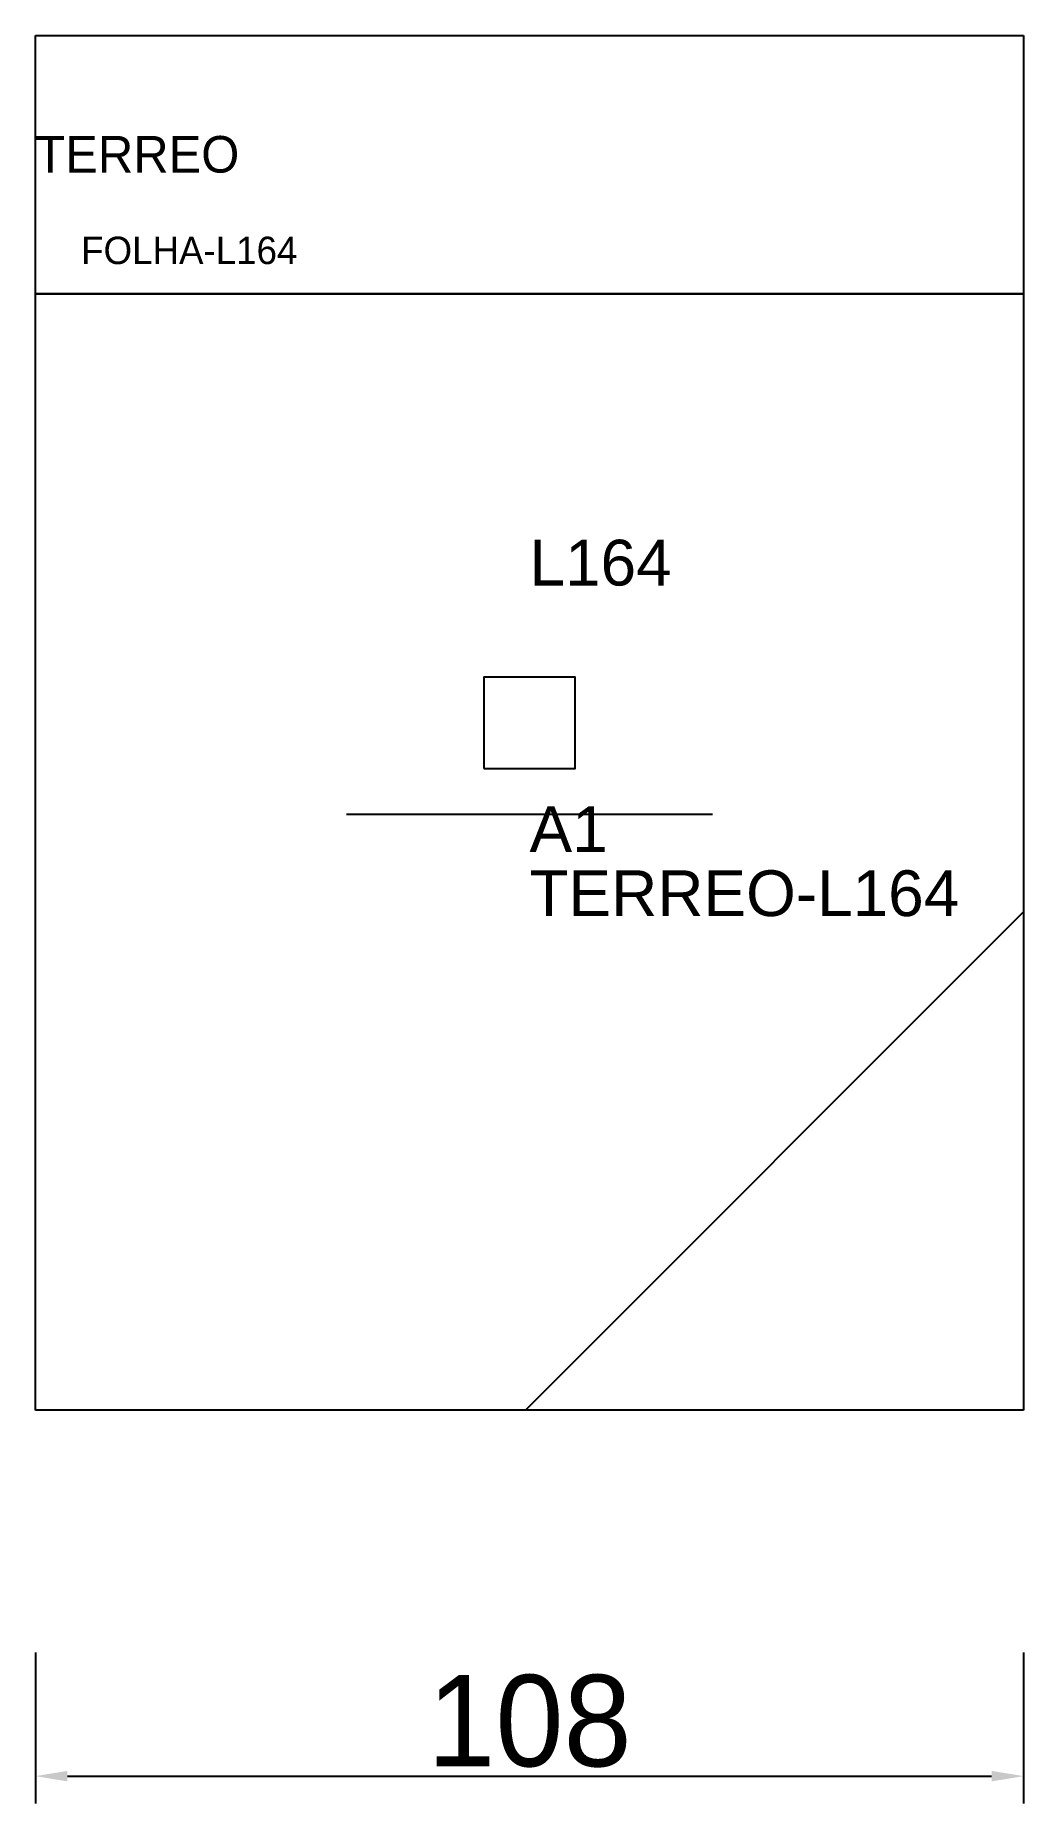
# Model space of a CAD drawing. Header units: metres. Extents: x 222 to 330, y 8 to 202.
import ezdxf

# ---------------------------------------------------------------- set-up
doc = ezdxf.new("R2010")
doc.units = ezdxf.units.M
for name, color, linetype in [('3', 3, 'CONTINUOUS'), ('AUX00', 7, 'CONTINUOUS'), ('COTA', 241, 'CONTINUOUS'), ('FOLHA', 255, 'CONTINUOUS'), ('Hachura', 251, 'CONTINUOUS'), ('NOMENCLATURA', 7, 'CONTINUOUS'), ('Nível', 160, 'CONTINUOUS'), ('Painéis', 200, 'CONTINUOUS'), ('Pilares', 5, 'CONTINUOUS'), ('SARR_2.2x7', 40, 'CONTINUOUS')]:
    doc.layers.add(name, color=color, linetype=linetype)
doc.styles.add('ARIAL', font='Arial.ttf')
doc.styles.add('STR_STANDARD', font='arial.ttf')
doc.dimstyles.new('EZ DXF', dxfattribs={"dimtxt": 10, "dimasz": 3.5, "dimexe": 3, "dimexo": 1.5, "dimgap": 1, "dimtad": 1, "dimdec": 1, "dimdsep": 46, "dimcen": 2.5, "dimazin": 3, "dimtfac": 1, "dimtmove": 0, "dimatfit": 3})

msp = doc.modelspace()

# ---------------------------------------------------------------- hatches: boundary and pattern name
at = {"layer": 'Hachura'}
h = msp.add_hatch(dxfattribs=at)
h.set_pattern_fill('ANSI31', scale=50)
h.paths.add_polyline_path([(222.2, 201.5), (330.2, 201.5), (330.2, 51.24), (222.2, 51.24)])
h = msp.add_hatch(dxfattribs=at)
h.set_pattern_fill('ANSI31', scale=50)
h.paths.add_polyline_path([(222.2, 201.5), (330.2, 201.5), (330.2, 51.24), (222.2, 51.24)])

# ---------------------------------------------------------------- linework, layer by layer
at = {"layer": '3'}
msp.add_lwpolyline([(222.2, 173.24), (330.2, 173.24)], close=True, dxfattribs=at)
msp.add_lwpolyline([(222.2, 173.24), (330.2, 173.24)], close=True, dxfattribs=at)
at = {"layer": 'Painéis', "color": 200}
for p, q in [((222.2, 201.5), (330.2, 201.5)), ((222.2, 51.24), (222.2, 201.5)), ((222.2, 201.5), (330.2, 201.5)), ((222.2, 51.24), (222.2, 201.5)), ((330.2, 201.5), (330.2, 51.24)), ((330.2, 201.5), (330.2, 51.24)), ((330.2, 51.24), (222.2, 51.24)), ((330.2, 51.24), (222.2, 51.24))]:
    msp.add_line(p, q, dxfattribs=at)
at = {"layer": 'Pilares'}
msp.add_lwpolyline([(271.2, 121.37), (281.2, 121.37), (281.2, 131.37), (271.2, 131.37)], close=True, dxfattribs=at)
msp.add_lwpolyline([(271.2, 121.37), (281.2, 121.37), (281.2, 131.37), (271.2, 131.37)], close=True, dxfattribs=at)
at = {"layer": 'SARR_2.2x7'}
msp.add_line((256.2, 116.37), (296.2, 116.37), dxfattribs=at)
msp.add_line((256.2, 116.37), (296.2, 116.37), dxfattribs=at)

# ---------------------------------------------------------------- texts
at = {"layer": '3', "style": 'STR_STANDARD'}
msp.add_text('A1', height=5, dxfattribs=at).set_placement((276.2, 112.24))
msp.add_text('A1', height=5, dxfattribs=at).set_placement((276.2, 112.24))
at = {"layer": 'AUX00', "style": 'STR_STANDARD'}
msp.add_text('TERREO-L164', height=5, dxfattribs=at).set_placement((276.2, 105.24))
msp.add_text('TERREO-L164', height=5, dxfattribs=at).set_placement((276.2, 105.24))
at = {"layer": 'FOLHA'}
msp.add_text('FOLHA-L164', height=3, dxfattribs=at).set_placement((227.2, 176.5))
msp.add_text('FOLHA-L164', height=3, dxfattribs=at).set_placement((227.2, 176.5))
at = {"layer": 'NOMENCLATURA', "insert": (276.2, 146.37), "char_height": 5, "attachment_point": 1, "style": 'ARIAL'}
msp.add_mtext('L164', dxfattribs=at)
msp.add_mtext('L164', dxfattribs=at)
at = {"layer": 'Nível'}
msp.add_text('TERREO', height=4, dxfattribs=at).set_placement((222.2, 186.5))
msp.add_text('TERREO', height=4, dxfattribs=at).set_placement((222.2, 186.5))

# ---------------------------------------------------------------- dimensions: what is measured, and where the dimension line sits
at = {"layer": 'COTA'}
msp.add_linear_dim(base=(222.2, 11.24), p1=(222.2, 26.24), p2=(330.2, 26.24), dimstyle='EZ DXF', dxfattribs=at).render()
msp.add_linear_dim(base=(222.2, 11.24), p1=(222.2, 26.24), p2=(330.2, 26.24), dimstyle='EZ DXF', dxfattribs=at).render()

doc.saveas('drawing.dxf')
